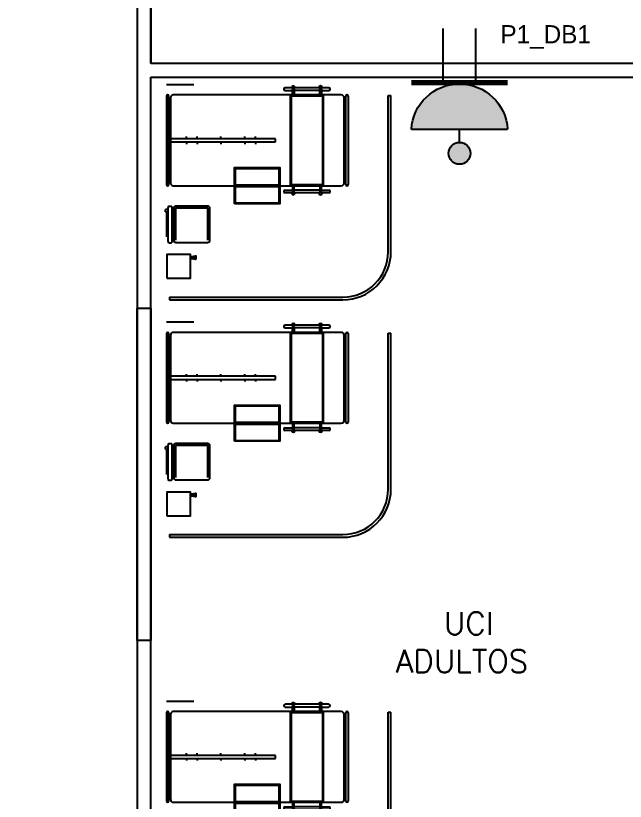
# Model space of a CAD drawing. Header units: metres. Extents: x -39 to 21688, y -24 to 9022.
# Drawn here: x 142.68 to 149.39, y 35.41 to 44.07 of the extents above; entities that cross this region are included whole.
import ezdxf

# ---------------------------------------------------------------- set-up
doc = ezdxf.new("R2010")
doc.units = ezdxf.units.M
doc.header["$MEASUREMENT"] = 0
for name, color, linetype in [('AN-TEXTO', 3, 'Continuous'), ('AR-MOBILIRIO', 1, 'Continuous'), ('AR-MUROS', 6, 'Continuous'), ('AR-PUERTAS', 2, 'Continuous'), ('AR-SUELO', 1, 'Continuous'), ('AR-VENTANAS', 2, 'Continuous')]:
    doc.layers.add(name, color=color, linetype=linetype)
doc.styles.add('REGULAR-2.5', font='romans.shx', dxfattribs={"height": 2.5})

# ---------------------------------------------------------------- blocks, each defined once
blk = doc.blocks.new('AR-CAMILLA 2')
at = {"layer": 'AR-MOBILIRIO'}
for p, q in [((-0.1098, 0.3187, 0), (-0.4098, 0.3187, 0)), ((1.3773, 0.2874, 0), (0.8973, 0.2874, 0)), ((0.9773, 0.2074, 0), (0.9773, 0.2704, 0)), ((0.9973, 0.2704, 0), (0.9973, 0.2074, 0)), ((1.2773, 0.2074, 0), (1.2773, 0.2704, 0)), ((1.2973, 0.2704, 0), (1.2973, 0.2074, 0)), ((-0.4098, 0.1949, 0), (-0.4098, -0.7801, 0)), ((-0.3848, -0.7801, 0), (-0.3848, 0.1949, 0)), ((-0.3648, 0.1774, 0), (-0.3648, -0.7626, 0)), ((1.5152, 0.2074, 0), (-0.3348, 0.2074, 0)), ((0.8973, 0.2574, 0), (0.9773, 0.2574, 0)), ((0.9573, -0.7926, 0), (0.9573, 0.2074, 0)), ((0.9573, 0.2074, 0), (1.3173, 0.2074, 0)), ((0.9673, -0.7826, 0), (0.9673, 0.1974, 0)), ((0.9673, 0.1974, 0), (1.3073, 0.1974, 0)), ((1.2773, 0.2574, 0), (0.9973, 0.2574, 0)), ((1.2973, 0.2574, 0), (1.3773, 0.2574, 0)), ((1.3073, 0.1974, 0), (1.3073, -0.7826, 0)), ((1.3173, 0.2074, 0), (1.3173, -0.7926, 0)), ((1.5452, -0.7626, 0), (1.5452, 0.1774, 0)), ((1.5652, -0.7801, 0), (1.5652, 0.1949, 0)), ((1.5902, 0.1949, 0), (1.5902, -0.7801, 0)), ((2.032, -1.5202, 0), (2.032, 0.1998, 0)), ((2.032, 0.1998, 0), (2.062, 0.1998, 0)), ((2.062, -1.5202, 0), (2.062, 0.1998, 0)), ((-0.3848, 0.1574, 0), (-0.3648, 0.1574, 0)), ((1.5652, 0.1574, 0), (1.5452, 0.1574, 0)), ((-0.1895, -0.2751, 0), (-0.1895, -0.2519, 0)), ((-0.0726, -0.2751, 0), (-0.0726, -0.2519, 0)), ((0.1902, -0.2751, 0), (0.1902, -0.2519, 0)), ((0.453, -0.2751, 0), (0.453, -0.2519, 0)), ((0.57, -0.2751, 0), (0.57, -0.2519, 0)), ((0.7902, -0.2751, 0), (-0.4098, -0.2751, 0)), ((-0.4098, -0.2751, 0), (-0.4098, -0.3101, 0)), ((-0.4098, -0.3101, 0), (0.7902, -0.3101, 0)), ((-0.1895, -0.3101, 0), (-0.1895, -0.3332, 0)), ((-0.0726, -0.3101, 0), (-0.0726, -0.3332, 0)), ((0.1902, -0.3101, 0), (0.1902, -0.3332, 0)), ((0.453, -0.3101, 0), (0.453, -0.3332, 0)), ((0.57, -0.3101, 0), (0.57, -0.3332, 0)), ((0.7902, -0.3101, 0), (0.7902, -0.2751, 0)), ((0.3502, -0.6026, 0), (0.8302, -0.6026, 0)), ((0.3502, -0.7826, 0), (0.3502, -0.6026, 0)), ((0.8302, -0.7826, 0), (0.8302, -0.6026, 0)), ((-0.3848, -0.7426, 0), (-0.3648, -0.7426, 0)), ((1.5652, -0.7426, 0), (1.5452, -0.7426, 0)), ((-0.3348, -0.7926, 0), (1.5152, -0.7926, 0)), ((0.3402, -0.7926, 0), (0.8402, -0.7926, 0)), ((0.3502, -0.7826, 0), (0.8302, -0.7826, 0)), ((0.3502, -0.8026, 0), (0.8302, -0.8026, 0)), ((0.3502, -0.9826, 0), (0.3502, -0.8026, 0)), ((0.8302, -0.9826, 0), (0.8302, -0.8026, 0)), ((0.8973, -0.8426, 0), (0.9773, -0.8426, 0)), ((1.3173, -0.7926, 0), (0.9573, -0.7926, 0)), ((1.3073, -0.7826, 0), (0.9673, -0.7826, 0)), ((0.9773, -0.7926, 0), (0.9773, -0.8556, 0)), ((0.9973, -0.8556, 0), (0.9973, -0.7926, 0)), ((1.2773, -0.8426, 0), (0.9973, -0.8426, 0)), ((1.2773, -0.7926, 0), (1.2773, -0.8556, 0)), ((1.2973, -0.8556, 0), (1.2973, -0.7926, 0)), ((1.2973, -0.8426, 0), (1.3773, -0.8426, 0)), ((1.3773, -0.8726, 0), (0.8973, -0.8726, 0)), ((0.3502, -0.9826, 0), (0.8302, -0.9826, 0)), ((-0.4191, -1.0806, 0), (-0.4191, -1.0545, 0)), ((-0.3942, -1.0545, 0), (-0.4191, -1.0545, 0)), ((-0.4191, -1.0806, 0), (-0.3942, -1.0806, 0)), ((-0.4066, -1.3578, 0), (-0.4066, -1.0806, 0)), ((-0.3313, -1.0545, 0), (-0.3455, -1.0545, 0)), ((-0.3455, -1.0806, 0), (-0.3313, -1.0806, 0)), ((-0.3092, -1.0424, 0), (-0.3092, -1.3924, 0)), ((0.0437, -1.0395, 0), (-0.3063, -1.0395, 0)), ((-0.1344, -1.582, 0), (-0.1444, -1.582, 0)), ((-0.1444, -1.8124, 0), (-0.1444, -1.584, 0)), ((-0.1344, -1.587, 0), (-0.1444, -1.587, 0)), ((-0.1189, -1.5998, 0), (-0.1189, -1.5693, 0)), ((-0.1139, -1.6008, 0), (-0.1139, -1.5683, 0)), ((-0.1089, -1.6017, 0), (-0.1089, -1.5674, 0)), ((-0.1039, -1.6027, 0), (-0.1039, -1.5664, 0)), ((-0.0989, -1.6036, 0), (-0.0989, -1.5655, 0)), ((-0.0939, -1.6046, 0), (-0.0939, -1.5645, 0)), ((-0.0889, -1.6051, 0), (-0.0889, -1.564, 0)), ((-0.378, -2.0202, 0), (1.532, -2.0202, 0)), ((-0.378, -2.0202, 0), (-0.378, -2.0502, 0)), ((-0.378, -2.0502, 0), (1.532, -2.0502, 0))]:
    blk.add_line(p, q, dxfattribs=at)
at = {"layer": 'AR-MOBILIRIO', "elevation": 0}
for points in [[(0.3402, -0.9926), (0.3402, -0.5926), (0.8402, -0.5926), (0.8402, -0.9926)], [(-0.4044, -1.8124), (-0.1444, -1.8124), (-0.1444, -1.5524), (-0.4044, -1.5524)]]:
    blk.add_lwpolyline(points, close=True, dxfattribs=at)
for points in [[(-0.3942, -1.0355), (-0.3942, -1.4057, 0.414214), (-0.3792, -1.4207), (-0.3605, -1.4207, 0.414214), (-0.3455, -1.4057), (-0.3455, -1.0355, 0.414214), (-0.3605, -1.0205), (-0.3792, -1.0205, 0.414214)], [(-0.3313, -1.0424), (-0.3313, -1.3924, 0.414214), (-0.3063, -1.4174), (0.0437, -1.4174, 0.414214), (0.0687, -1.3924), (0.0687, -1.0424, 0.414214), (0.0437, -1.0174), (-0.3063, -1.0174, 0.414214)], [(-0.1306, -1.5715), (-0.0913, -1.564, -0.487928), (-0.0851, -1.5689), (-0.0851, -1.6002, -0.487928), (-0.0913, -1.6051), (-0.1306, -1.5976, -0.344151), (-0.1344, -1.5927), (-0.1344, -1.5764, -0.344151)]]:
    blk.add_lwpolyline(points, format="xyb", close=True, dxfattribs=at)
blk.add_lwpolyline([(0.0466, -1.3924), (0.0466, -1.0424)], dxfattribs=at)
at = {"layer": 'AR-MOBILIRIO'}
for centre, radius, start, end in [((0.8973, 0.2724, 0), 0.015, 89.99999, 269.99999), ((0.9873, 0.2874, 0), 0.02, 359.99999, 179.99999), ((0.9873, 0.2704, 0), 0.01, 359.99999, 179.99999), ((1.2873, 0.2874, 0), 0.02, 359.99999, 179.99999), ((1.2873, 0.2704, 0), 0.01, 359.99999, 179.99999), ((1.3773, 0.2724, 0), 0.015, 269.99999, 89.99999), ((-0.3973, 0.1949, 0), 0.0125, 359.99999, 179.99999), ((-0.3348, 0.1774, 0), 0.03, 89.99999, 179.99999), ((1.5152, 0.1774, 0), 0.03, 359.99999, 89.99999), ((1.5777, 0.1949, 0), 0.0125, 359.99999, 179.99999), ((-0.3348, -0.7626, 0), 0.03, 179.99999, 269.99999), ((1.5152, -0.7626, 0), 0.03, 269.99999, 359.99999), ((-0.3973, -0.7801, 0), 0.0125, 179.99999, 359.99999), ((0.8973, -0.8576, 0), 0.015, 89.99999, 269.99999), ((0.9873, -0.8556, 0), 0.01, 179.99999, 359.99999), ((1.2873, -0.8556, 0), 0.01, 179.99999, 359.99999), ((1.3773, -0.8576, 0), 0.015, 269.99999, 89.99999), ((1.5777, -0.7801, 0), 0.0125, 179.99999, 359.99999), ((0.9873, -0.8726, 0), 0.02, 179.99999, 359.99999), ((1.2873, -0.8726, 0), 0.02, 179.99999, 359.99999), ((-0.3063, -1.0424, 0), 0.0029, 89.99999, 179.99999), ((0.0437, -1.0424, 0), 0.0029, 359.99999, 89.99999), ((1.532, -1.5202, 0), 0.5, 269.99999, 359.99999), ((1.532, -1.5202, 0), 0.53, 269.99999, 359.99999)]:
    blk.add_arc(centre, radius, start, end, dxfattribs=at)
blk = doc.blocks.new('16A twin WP')
at = {"ltscale": 8}
h = blk.add_hatch(color=256, dxfattribs=at)
edge = h.paths.add_edge_path()
edge.add_ellipse((17.39, -0.95), major_axis=(0.17, 17.42), ratio=1, start_angle=273.7089, end_angle=447.4296, ccw=False)
edge.add_line((34.79, 0), (0, 0))
h = blk.add_hatch(color=256, dxfattribs=at)
edge = h.paths.add_edge_path()
edge.add_ellipse((17.39, -8.68), major_axis=(-2.81, 2.81), ratio=1, start_angle=0, end_angle=360)
for p, q in [((11.47, 16.91), (11.47, 36.51)), ((23.31, 16.91), (23.31, 36.51)), ((34.79, 0), (0, 0)), ((17.39, -4.7), (17.39, 0))]:
    blk.add_line(p, q, dxfattribs=at)
at = {"ltscale": 8, "const_width": 2}
blk.add_lwpolyline([(34.79, 16.91), (-0.01, 16.91)], dxfattribs=at)
at = {"ltscale": 8, "extrusion": (0, 0, -1)}
blk.add_ellipse((17.39, -0.95), major_axis=(0.17, 17.42), ratio=1, start_param=-1.525934, end_param=1.506063, dxfattribs=at)
at = {"ltscale": 8}
blk.add_ellipse((17.39, -8.68), major_axis=(-2.81, 2.81), ratio=1, start_param=3.926991, end_param=10.210176, dxfattribs=at)

msp = doc.modelspace()

# ---------------------------------------------------------------- linework, layer by layer
at = {"layer": 'AR-MUROS'}
for points in [[(144.16989, 46.64698), (144.16989, 43.54452)], [(144.01989, 46.29698), (144.01989, 13.40006), (144.16989, 13.40006), (144.16989, 13.68495)], [(144.16989, 43.54452), (144.16989, 46.29698)], [(150.01989, 41.63866), (150.01989, 43.39452), (153.59183, 43.39452), (153.59183, 43.54452), (149.86989, 43.54452), (144.16989, 43.54452)], [(144.16989, 34.78317), (144.16989, 43.39452)], [(144.16989, 28.68913), (144.16989, 34.63317), (144.16989, 43.39452)], [(144.16989, 43.39452), (149.86989, 43.39452), (149.86989, 41.63866)]]:
    msp.add_lwpolyline(points, dxfattribs=at)
at = {"layer": 'AR-PUERTAS'}
msp.add_circle((164.88265, 27.62249), 40.08066, dxfattribs=at)
at = {"layer": 'AR-VENTANAS'}
msp.add_lwpolyline([(144.16989, 37.18441), (144.01989, 37.18441), (144.01989, 40.84785), (144.16989, 40.84785)], close=True, dxfattribs=at)

# ---------------------------------------------------------------- block references
at = {"layer": 'AR-MUROS'}
for p in [(144.75177, 42.9904, 0), (144.75177, 40.37342, 0), (144.75177, 36.1951, 0)]:
    msp.add_blockref('AR-CAMILLA 2', p, dxfattribs=at)
at = {"layer": 'AR-SUELO', "xscale": 0.0304565344946113, "yscale": 0.0304565344946113, "zscale": 0.0304565344946113}
msp.add_blockref('16A twin WP', (147.03905, 42.81866), dxfattribs=at)

# ---------------------------------------------------------------- texts
at = {"layer": 'AN-TEXTO', "insert": (145.88579, 37.4994), "char_height": 0.25, "attachment_point": 1, "style": 'REGULAR-2.5'}
msp.add_mtext_dynamic_manual_height_columns('\\pi1.51253;UCI\\P\\pi0.98277;ADULTOS ', width=3.5369651, gutter_width=1.25, heights=[0], dxfattribs=at)
at = {"layer": 'AR-VENTANAS', "insert": (148.01987, 43.96686), "char_height": 0.2, "attachment_point": 1}
msp.add_mtext_dynamic_manual_height_columns('P1_DB1', width=3.1262579, gutter_width=1, heights=[0], dxfattribs=at)

doc.saveas('drawing.dxf')
